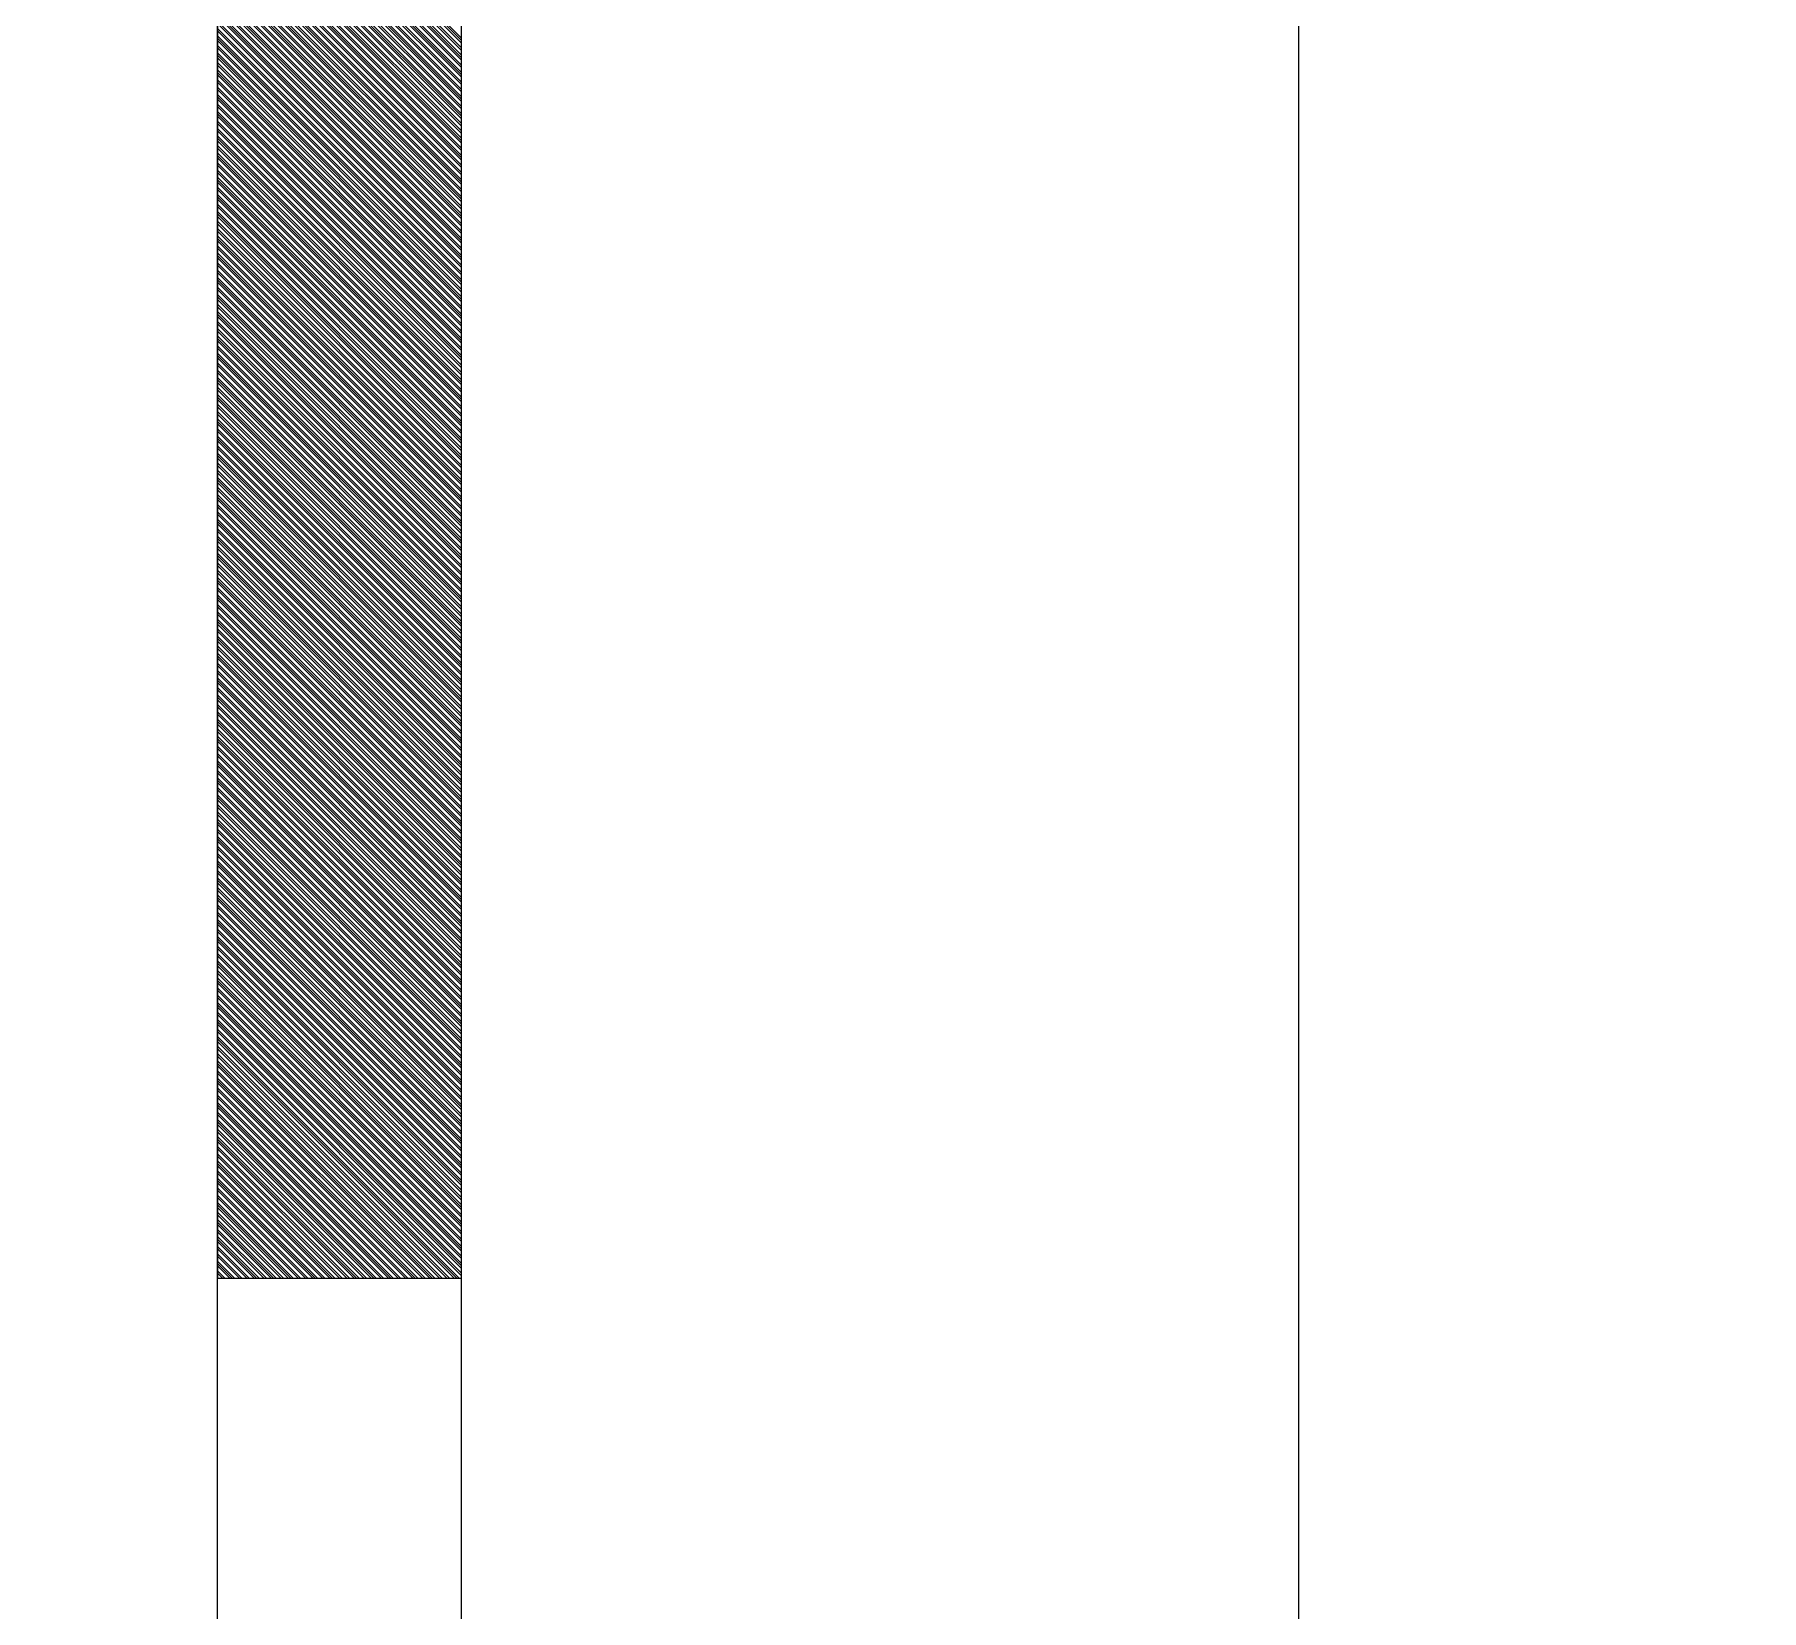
# Model space of a CAD drawing. Extents: x 730354 to 731930, y 4378581 to 4379608.
# Drawn here: x 730592.92 to 730599.99, y 4379509.65 to 4379516.11 of the extents above; entities that cross this region are included whole.
import ezdxf

# ---------------------------------------------------------------- set-up
doc = ezdxf.new("R2010")
doc.units = 0
doc.header["$MEASUREMENT"] = 0
doc.layers.get('0').update_dxf_attribs({"linetype": 'CONTINUOUS'})

msp = doc.modelspace()

# ---------------------------------------------------------------- linework, layer by layer
at = {"color": 7, "linetype": 'CONTINUOUS'}
for p, q in [((730593.67, 4379481.01), (730593.67, 4379581.01)), ((730593.67, 4379481.01), (730593.67, 4379581.01)), ((730594.67, 4379481.01), (730594.67, 4379581.01)), ((730594.67, 4379481.01), (730594.67, 4379581.01)), ((730594.67, 4379516.09), (730593.67, 4379517.09)), ((730594.67, 4379516.09), (730593.67, 4379517.09)), ((730594.67, 4379516.08), (730593.67, 4379517.08)), ((730594.67, 4379516.08), (730593.67, 4379517.08)), ((730594.67, 4379516.07), (730593.67, 4379517.07)), ((730594.67, 4379516.07), (730593.67, 4379517.07)), ((730594.67, 4379516.05), (730593.67, 4379517.05)), ((730594.67, 4379516.05), (730593.67, 4379517.05)), ((730594.67, 4379516.04), (730593.67, 4379517.04)), ((730594.67, 4379516.04), (730593.67, 4379517.04)), ((730594.67, 4379516.02), (730593.67, 4379517.02)), ((730594.67, 4379516.02), (730593.67, 4379517.02)), ((730594.67, 4379516.01), (730593.67, 4379517.01)), ((730594.67, 4379516.01), (730593.67, 4379517.01)), ((730594.67, 4379516), (730593.67, 4379517)), ((730594.67, 4379516), (730593.67, 4379517)), ((730594.67, 4379515.98), (730593.67, 4379516.98)), ((730594.67, 4379515.98), (730593.67, 4379516.98)), ((730594.67, 4379515.97), (730593.67, 4379516.97)), ((730594.67, 4379515.97), (730593.67, 4379516.97)), ((730594.67, 4379515.95), (730593.67, 4379516.95)), ((730594.67, 4379515.95), (730593.67, 4379516.95)), ((730594.67, 4379515.94), (730593.67, 4379516.94)), ((730594.67, 4379515.94), (730593.67, 4379516.94)), ((730594.67, 4379515.93), (730593.67, 4379516.93)), ((730594.67, 4379515.93), (730593.67, 4379516.93)), ((730594.67, 4379515.91), (730593.67, 4379516.91)), ((730594.67, 4379515.91), (730593.67, 4379516.91)), ((730594.67, 4379515.9), (730593.67, 4379516.9)), ((730594.67, 4379515.9), (730593.67, 4379516.9)), ((730594.67, 4379515.88), (730593.67, 4379516.88)), ((730594.67, 4379515.88), (730593.67, 4379516.88)), ((730594.67, 4379515.87), (730593.67, 4379516.87)), ((730594.67, 4379515.87), (730593.67, 4379516.87)), ((730594.67, 4379515.85), (730593.67, 4379516.85)), ((730594.67, 4379515.85), (730593.67, 4379516.85)), ((730594.67, 4379515.84), (730593.67, 4379516.84)), ((730594.67, 4379515.84), (730593.67, 4379516.84)), ((730594.67, 4379515.83), (730593.67, 4379516.83)), ((730594.67, 4379515.83), (730593.67, 4379516.83)), ((730594.67, 4379515.81), (730593.67, 4379516.81)), ((730594.67, 4379515.81), (730593.67, 4379516.81)), ((730594.67, 4379515.8), (730593.67, 4379516.8)), ((730594.67, 4379515.8), (730593.67, 4379516.8)), ((730594.67, 4379515.78), (730593.67, 4379516.78)), ((730594.67, 4379515.78), (730593.67, 4379516.78)), ((730594.67, 4379515.77), (730593.67, 4379516.77)), ((730594.67, 4379515.77), (730593.67, 4379516.77)), ((730594.67, 4379515.76), (730593.67, 4379516.76)), ((730594.67, 4379515.76), (730593.67, 4379516.76)), ((730594.67, 4379515.74), (730593.67, 4379516.74)), ((730594.67, 4379515.74), (730593.67, 4379516.74)), ((730594.67, 4379515.73), (730593.67, 4379516.73)), ((730594.67, 4379515.73), (730593.67, 4379516.73)), ((730594.67, 4379515.71), (730593.67, 4379516.71)), ((730594.67, 4379515.71), (730593.67, 4379516.71)), ((730594.67, 4379515.7), (730593.67, 4379516.7)), ((730594.67, 4379515.7), (730593.67, 4379516.7)), ((730594.67, 4379515.68), (730593.67, 4379516.68)), ((730594.67, 4379515.68), (730593.67, 4379516.68)), ((730594.67, 4379515.67), (730593.67, 4379516.67)), ((730594.67, 4379515.67), (730593.67, 4379516.67)), ((730594.67, 4379515.66), (730593.67, 4379516.66)), ((730594.67, 4379515.66), (730593.67, 4379516.66)), ((730594.67, 4379515.64), (730593.67, 4379516.64)), ((730594.67, 4379515.64), (730593.67, 4379516.64)), ((730594.67, 4379515.63), (730593.67, 4379516.63)), ((730594.67, 4379515.63), (730593.67, 4379516.63)), ((730594.67, 4379515.61), (730593.67, 4379516.61)), ((730594.67, 4379515.61), (730593.67, 4379516.61)), ((730594.67, 4379515.6), (730593.67, 4379516.6)), ((730594.67, 4379515.6), (730593.67, 4379516.6)), ((730594.67, 4379515.59), (730593.67, 4379516.59)), ((730594.67, 4379515.59), (730593.67, 4379516.59)), ((730594.67, 4379515.57), (730593.67, 4379516.57)), ((730594.67, 4379515.57), (730593.67, 4379516.57)), ((730594.67, 4379515.56), (730593.67, 4379516.56)), ((730594.67, 4379515.56), (730593.67, 4379516.56)), ((730594.67, 4379515.54), (730593.67, 4379516.54)), ((730594.67, 4379515.54), (730593.67, 4379516.54)), ((730594.67, 4379515.53), (730593.67, 4379516.53)), ((730594.67, 4379515.53), (730593.67, 4379516.53)), ((730594.67, 4379515.51), (730593.67, 4379516.51)), ((730594.67, 4379515.51), (730593.67, 4379516.51)), ((730594.67, 4379515.5), (730593.67, 4379516.5)), ((730594.67, 4379515.5), (730593.67, 4379516.5)), ((730594.67, 4379515.49), (730593.67, 4379516.49)), ((730594.67, 4379515.49), (730593.67, 4379516.49)), ((730594.67, 4379515.47), (730593.67, 4379516.47)), ((730594.67, 4379515.47), (730593.67, 4379516.47)), ((730594.67, 4379515.46), (730593.67, 4379516.46)), ((730594.67, 4379515.46), (730593.67, 4379516.46)), ((730594.67, 4379515.44), (730593.67, 4379516.44)), ((730594.67, 4379515.44), (730593.67, 4379516.44)), ((730594.67, 4379515.43), (730593.67, 4379516.43)), ((730594.67, 4379515.43), (730593.67, 4379516.43)), ((730594.67, 4379515.42), (730593.67, 4379516.42)), ((730594.67, 4379515.42), (730593.67, 4379516.42)), ((730594.67, 4379515.4), (730593.67, 4379516.4)), ((730594.67, 4379515.4), (730593.67, 4379516.4)), ((730594.67, 4379515.39), (730593.67, 4379516.39)), ((730594.67, 4379515.39), (730593.67, 4379516.39)), ((730594.67, 4379515.37), (730593.67, 4379516.37)), ((730594.67, 4379515.37), (730593.67, 4379516.37)), ((730594.67, 4379515.36), (730593.67, 4379516.36)), ((730594.67, 4379515.36), (730593.67, 4379516.36)), ((730594.67, 4379515.35), (730593.67, 4379516.35)), ((730594.67, 4379515.35), (730593.67, 4379516.35)), ((730594.67, 4379515.33), (730593.67, 4379516.33)), ((730594.67, 4379515.33), (730593.67, 4379516.33)), ((730594.67, 4379515.32), (730593.67, 4379516.32)), ((730594.67, 4379515.32), (730593.67, 4379516.32)), ((730594.67, 4379515.3), (730593.67, 4379516.3)), ((730594.67, 4379515.3), (730593.67, 4379516.3)), ((730594.67, 4379515.29), (730593.67, 4379516.29)), ((730594.67, 4379515.29), (730593.67, 4379516.29)), ((730594.67, 4379515.27), (730593.67, 4379516.27)), ((730594.67, 4379515.27), (730593.67, 4379516.27)), ((730594.67, 4379515.26), (730593.67, 4379516.26)), ((730594.67, 4379515.26), (730593.67, 4379516.26)), ((730594.67, 4379515.25), (730593.67, 4379516.25)), ((730594.67, 4379515.25), (730593.67, 4379516.25)), ((730594.67, 4379515.23), (730593.67, 4379516.23)), ((730594.67, 4379515.23), (730593.67, 4379516.23)), ((730594.67, 4379515.22), (730593.67, 4379516.22)), ((730594.67, 4379515.22), (730593.67, 4379516.22)), ((730594.67, 4379515.2), (730593.67, 4379516.2)), ((730594.67, 4379515.2), (730593.67, 4379516.2)), ((730594.67, 4379515.19), (730593.67, 4379516.19)), ((730594.67, 4379515.19), (730593.67, 4379516.19)), ((730594.67, 4379515.18), (730593.67, 4379516.18)), ((730594.67, 4379515.18), (730593.67, 4379516.18)), ((730594.67, 4379515.16), (730593.67, 4379516.16)), ((730594.67, 4379515.16), (730593.67, 4379516.16)), ((730594.67, 4379515.15), (730593.67, 4379516.15)), ((730594.67, 4379515.15), (730593.67, 4379516.15)), ((730594.67, 4379515.13), (730593.67, 4379516.13)), ((730594.67, 4379515.13), (730593.67, 4379516.13)), ((730594.67, 4379515.12), (730593.67, 4379516.12)), ((730594.67, 4379515.12), (730593.67, 4379516.12)), ((730594.67, 4379515.1), (730593.67, 4379516.1)), ((730594.67, 4379515.1), (730593.67, 4379516.1)), ((730594.67, 4379515.09), (730593.67, 4379516.09)), ((730594.67, 4379515.09), (730593.67, 4379516.09)), ((730594.67, 4379515.08), (730593.67, 4379516.08)), ((730594.67, 4379515.08), (730593.67, 4379516.08)), ((730594.67, 4379515.06), (730593.67, 4379516.06)), ((730594.67, 4379515.06), (730593.67, 4379516.06)), ((730594.67, 4379515.05), (730593.67, 4379516.05)), ((730594.67, 4379515.05), (730593.67, 4379516.05)), ((730594.67, 4379515.03), (730593.67, 4379516.03)), ((730594.67, 4379515.03), (730593.67, 4379516.03)), ((730594.67, 4379515.02), (730593.67, 4379516.02)), ((730594.67, 4379515.02), (730593.67, 4379516.02)), ((730594.67, 4379515.01), (730593.67, 4379516.01)), ((730594.67, 4379515.01), (730593.67, 4379516.01)), ((730594.67, 4379514.99), (730593.67, 4379515.99)), ((730594.67, 4379514.99), (730593.67, 4379515.99)), ((730594.67, 4379514.98), (730593.67, 4379515.98)), ((730594.67, 4379514.98), (730593.67, 4379515.98)), ((730594.67, 4379514.96), (730593.67, 4379515.96)), ((730594.67, 4379514.96), (730593.67, 4379515.96)), ((730594.67, 4379514.95), (730593.67, 4379515.95)), ((730594.67, 4379514.95), (730593.67, 4379515.95)), ((730594.67, 4379514.94), (730593.67, 4379515.94)), ((730594.67, 4379514.94), (730593.67, 4379515.94)), ((730594.67, 4379514.92), (730593.67, 4379515.92)), ((730594.67, 4379514.92), (730593.67, 4379515.92)), ((730594.67, 4379514.91), (730593.67, 4379515.91)), ((730594.67, 4379514.91), (730593.67, 4379515.91)), ((730594.67, 4379514.89), (730593.67, 4379515.89)), ((730594.67, 4379514.89), (730593.67, 4379515.89)), ((730594.67, 4379514.88), (730593.67, 4379515.88)), ((730594.67, 4379514.88), (730593.67, 4379515.88)), ((730594.67, 4379514.86), (730593.67, 4379515.86)), ((730594.67, 4379514.86), (730593.67, 4379515.86)), ((730594.67, 4379514.85), (730593.67, 4379515.85)), ((730594.67, 4379514.85), (730593.67, 4379515.85)), ((730594.67, 4379514.84), (730593.67, 4379515.84)), ((730594.67, 4379514.84), (730593.67, 4379515.84)), ((730594.67, 4379514.82), (730593.67, 4379515.82)), ((730594.67, 4379514.82), (730593.67, 4379515.82)), ((730594.67, 4379514.81), (730593.67, 4379515.81)), ((730594.67, 4379514.81), (730593.67, 4379515.81)), ((730594.67, 4379514.79), (730593.67, 4379515.79)), ((730594.67, 4379514.79), (730593.67, 4379515.79)), ((730594.67, 4379514.78), (730593.67, 4379515.78)), ((730594.67, 4379514.78), (730593.67, 4379515.78)), ((730594.67, 4379514.77), (730593.67, 4379515.77)), ((730594.67, 4379514.77), (730593.67, 4379515.77)), ((730594.67, 4379514.75), (730593.67, 4379515.75)), ((730594.67, 4379514.75), (730593.67, 4379515.75)), ((730594.67, 4379514.74), (730593.67, 4379515.74)), ((730594.67, 4379514.74), (730593.67, 4379515.74)), ((730594.67, 4379514.72), (730593.67, 4379515.72)), ((730594.67, 4379514.72), (730593.67, 4379515.72)), ((730594.67, 4379514.71), (730593.67, 4379515.71)), ((730594.67, 4379514.71), (730593.67, 4379515.71)), ((730594.67, 4379514.69), (730593.67, 4379515.69)), ((730594.67, 4379514.69), (730593.67, 4379515.69)), ((730594.67, 4379514.68), (730593.67, 4379515.68)), ((730594.67, 4379514.68), (730593.67, 4379515.68)), ((730594.67, 4379514.67), (730593.67, 4379515.67)), ((730594.67, 4379514.67), (730593.67, 4379515.67)), ((730594.67, 4379514.65), (730593.67, 4379515.65)), ((730594.67, 4379514.65), (730593.67, 4379515.65)), ((730594.67, 4379514.64), (730593.67, 4379515.64)), ((730594.67, 4379514.64), (730593.67, 4379515.64)), ((730594.67, 4379514.62), (730593.67, 4379515.62)), ((730594.67, 4379514.62), (730593.67, 4379515.62)), ((730594.67, 4379514.61), (730593.67, 4379515.61)), ((730594.67, 4379514.61), (730593.67, 4379515.61)), ((730594.67, 4379514.6), (730593.67, 4379515.6)), ((730594.67, 4379514.6), (730593.67, 4379515.6)), ((730594.67, 4379514.58), (730593.67, 4379515.58)), ((730594.67, 4379514.58), (730593.67, 4379515.58)), ((730594.67, 4379514.57), (730593.67, 4379515.57)), ((730594.67, 4379514.57), (730593.67, 4379515.57)), ((730594.67, 4379514.55), (730593.67, 4379515.55)), ((730594.67, 4379514.55), (730593.67, 4379515.55)), ((730594.67, 4379514.54), (730593.67, 4379515.54)), ((730594.67, 4379514.54), (730593.67, 4379515.54)), ((730594.67, 4379514.52), (730593.67, 4379515.52)), ((730594.67, 4379514.52), (730593.67, 4379515.52)), ((730594.67, 4379514.51), (730593.67, 4379515.51)), ((730594.67, 4379514.51), (730593.67, 4379515.51)), ((730594.67, 4379514.5), (730593.67, 4379515.5)), ((730594.67, 4379514.5), (730593.67, 4379515.5)), ((730594.67, 4379514.48), (730593.67, 4379515.48)), ((730594.67, 4379514.48), (730593.67, 4379515.48)), ((730594.67, 4379514.47), (730593.67, 4379515.47)), ((730594.67, 4379514.47), (730593.67, 4379515.47)), ((730594.67, 4379514.45), (730593.67, 4379515.45)), ((730594.67, 4379514.45), (730593.67, 4379515.45)), ((730594.67, 4379514.44), (730593.67, 4379515.44)), ((730594.67, 4379514.44), (730593.67, 4379515.44)), ((730594.67, 4379514.43), (730593.67, 4379515.43)), ((730594.67, 4379514.43), (730593.67, 4379515.43)), ((730594.67, 4379514.41), (730593.67, 4379515.41)), ((730594.67, 4379514.41), (730593.67, 4379515.41)), ((730594.67, 4379514.4), (730593.67, 4379515.4)), ((730594.67, 4379514.4), (730593.67, 4379515.4)), ((730594.67, 4379514.38), (730593.67, 4379515.38)), ((730594.67, 4379514.38), (730593.67, 4379515.38)), ((730594.67, 4379514.37), (730593.67, 4379515.37)), ((730594.67, 4379514.37), (730593.67, 4379515.37)), ((730594.67, 4379514.36), (730593.67, 4379515.36)), ((730594.67, 4379514.36), (730593.67, 4379515.36)), ((730594.67, 4379514.34), (730593.67, 4379515.34)), ((730594.67, 4379514.34), (730593.67, 4379515.34)), ((730594.67, 4379514.33), (730593.67, 4379515.33)), ((730594.67, 4379514.33), (730593.67, 4379515.33)), ((730594.67, 4379514.31), (730593.67, 4379515.31)), ((730594.67, 4379514.31), (730593.67, 4379515.31)), ((730594.67, 4379514.3), (730593.67, 4379515.3)), ((730594.67, 4379514.3), (730593.67, 4379515.3)), ((730594.67, 4379514.28), (730593.67, 4379515.28)), ((730594.67, 4379514.28), (730593.67, 4379515.28)), ((730594.67, 4379514.27), (730593.67, 4379515.27)), ((730594.67, 4379514.27), (730593.67, 4379515.27)), ((730594.67, 4379514.26), (730593.67, 4379515.26)), ((730594.67, 4379514.26), (730593.67, 4379515.26)), ((730594.67, 4379514.24), (730593.67, 4379515.24)), ((730594.67, 4379514.24), (730593.67, 4379515.24)), ((730594.67, 4379514.23), (730593.67, 4379515.23)), ((730594.67, 4379514.23), (730593.67, 4379515.23)), ((730594.67, 4379514.21), (730593.67, 4379515.21)), ((730594.67, 4379514.21), (730593.67, 4379515.21)), ((730594.67, 4379514.2), (730593.67, 4379515.2)), ((730594.67, 4379514.2), (730593.67, 4379515.2)), ((730594.67, 4379514.19), (730593.67, 4379515.19)), ((730594.67, 4379514.19), (730593.67, 4379515.19)), ((730594.67, 4379514.17), (730593.67, 4379515.17)), ((730594.67, 4379514.17), (730593.67, 4379515.17)), ((730594.67, 4379514.16), (730593.67, 4379515.16)), ((730594.67, 4379514.16), (730593.67, 4379515.16)), ((730594.67, 4379514.14), (730593.67, 4379515.14)), ((730594.67, 4379514.14), (730593.67, 4379515.14)), ((730594.67, 4379514.13), (730593.67, 4379515.13)), ((730594.67, 4379514.13), (730593.67, 4379515.13)), ((730594.67, 4379514.11), (730593.67, 4379515.11)), ((730594.67, 4379514.11), (730593.67, 4379515.11)), ((730594.67, 4379514.1), (730593.67, 4379515.1)), ((730594.67, 4379514.1), (730593.67, 4379515.1)), ((730594.67, 4379514.09), (730593.67, 4379515.09)), ((730594.67, 4379514.09), (730593.67, 4379515.09)), ((730594.67, 4379514.07), (730593.67, 4379515.07)), ((730594.67, 4379514.07), (730593.67, 4379515.07)), ((730594.67, 4379514.06), (730593.67, 4379515.06)), ((730594.67, 4379514.06), (730593.67, 4379515.06)), ((730594.67, 4379514.04), (730593.67, 4379515.04)), ((730594.67, 4379514.04), (730593.67, 4379515.04)), ((730594.67, 4379514.03), (730593.67, 4379515.03)), ((730594.67, 4379514.03), (730593.67, 4379515.03)), ((730594.67, 4379514.02), (730593.67, 4379515.02)), ((730594.67, 4379514.02), (730593.67, 4379515.02)), ((730594.67, 4379514), (730593.67, 4379515)), ((730594.67, 4379514), (730593.67, 4379515)), ((730594.67, 4379513.99), (730593.67, 4379514.99)), ((730594.67, 4379513.99), (730593.67, 4379514.99)), ((730594.67, 4379513.97), (730593.67, 4379514.97)), ((730594.67, 4379513.97), (730593.67, 4379514.97)), ((730594.67, 4379513.96), (730593.67, 4379514.96)), ((730594.67, 4379513.96), (730593.67, 4379514.96)), ((730594.67, 4379513.95), (730593.67, 4379514.95)), ((730594.67, 4379513.95), (730593.67, 4379514.95)), ((730594.67, 4379513.93), (730593.67, 4379514.93)), ((730594.67, 4379513.93), (730593.67, 4379514.93)), ((730594.67, 4379513.92), (730593.67, 4379514.92)), ((730594.67, 4379513.92), (730593.67, 4379514.92)), ((730594.67, 4379513.9), (730593.67, 4379514.9)), ((730594.67, 4379513.9), (730593.67, 4379514.9)), ((730594.67, 4379513.89), (730593.67, 4379514.89)), ((730594.67, 4379513.89), (730593.67, 4379514.89)), ((730594.67, 4379513.87), (730593.67, 4379514.87)), ((730594.67, 4379513.87), (730593.67, 4379514.87)), ((730594.67, 4379513.86), (730593.67, 4379514.86)), ((730594.67, 4379513.86), (730593.67, 4379514.86)), ((730594.67, 4379513.85), (730593.67, 4379514.85)), ((730594.67, 4379513.85), (730593.67, 4379514.85)), ((730594.67, 4379513.83), (730593.67, 4379514.83)), ((730594.67, 4379513.83), (730593.67, 4379514.83)), ((730594.67, 4379513.82), (730593.67, 4379514.82)), ((730594.67, 4379513.82), (730593.67, 4379514.82)), ((730594.67, 4379513.8), (730593.67, 4379514.8)), ((730594.67, 4379513.8), (730593.67, 4379514.8)), ((730594.67, 4379513.79), (730593.67, 4379514.79)), ((730594.67, 4379513.79), (730593.67, 4379514.79)), ((730594.67, 4379513.78), (730593.67, 4379514.78)), ((730594.67, 4379513.78), (730593.67, 4379514.78)), ((730594.67, 4379513.76), (730593.67, 4379514.76)), ((730594.67, 4379513.76), (730593.67, 4379514.76)), ((730594.67, 4379513.75), (730593.67, 4379514.75)), ((730594.67, 4379513.75), (730593.67, 4379514.75)), ((730594.67, 4379513.73), (730593.67, 4379514.73)), ((730594.67, 4379513.73), (730593.67, 4379514.73)), ((730594.67, 4379513.72), (730593.67, 4379514.72)), ((730594.67, 4379513.72), (730593.67, 4379514.72)), ((730594.67, 4379513.7), (730593.67, 4379514.7)), ((730594.67, 4379513.7), (730593.67, 4379514.7)), ((730594.67, 4379513.69), (730593.67, 4379514.69)), ((730594.67, 4379513.69), (730593.67, 4379514.69)), ((730594.67, 4379513.68), (730593.67, 4379514.68)), ((730594.67, 4379513.68), (730593.67, 4379514.68)), ((730594.67, 4379513.66), (730593.67, 4379514.66)), ((730594.67, 4379513.66), (730593.67, 4379514.66)), ((730594.67, 4379513.65), (730593.67, 4379514.65)), ((730594.67, 4379513.65), (730593.67, 4379514.65)), ((730594.67, 4379513.63), (730593.67, 4379514.63)), ((730594.67, 4379513.63), (730593.67, 4379514.63)), ((730594.67, 4379513.62), (730593.67, 4379514.62)), ((730594.67, 4379513.62), (730593.67, 4379514.62)), ((730594.67, 4379513.61), (730593.67, 4379514.61)), ((730594.67, 4379513.61), (730593.67, 4379514.61)), ((730594.67, 4379513.59), (730593.67, 4379514.59)), ((730594.67, 4379513.59), (730593.67, 4379514.59)), ((730594.67, 4379513.58), (730593.67, 4379514.58)), ((730594.67, 4379513.58), (730593.67, 4379514.58)), ((730594.67, 4379513.56), (730593.67, 4379514.56)), ((730594.67, 4379513.56), (730593.67, 4379514.56)), ((730594.67, 4379513.55), (730593.67, 4379514.55)), ((730594.67, 4379513.55), (730593.67, 4379514.55)), ((730594.67, 4379513.53), (730593.67, 4379514.53)), ((730594.67, 4379513.53), (730593.67, 4379514.53)), ((730594.67, 4379513.52), (730593.67, 4379514.52)), ((730594.67, 4379513.52), (730593.67, 4379514.52)), ((730594.67, 4379513.51), (730593.67, 4379514.51)), ((730594.67, 4379513.51), (730593.67, 4379514.51)), ((730594.67, 4379513.49), (730593.67, 4379514.49)), ((730594.67, 4379513.49), (730593.67, 4379514.49)), ((730594.67, 4379513.48), (730593.67, 4379514.48)), ((730594.67, 4379513.48), (730593.67, 4379514.48)), ((730594.67, 4379513.46), (730593.67, 4379514.46)), ((730594.67, 4379513.46), (730593.67, 4379514.46)), ((730594.67, 4379513.45), (730593.67, 4379514.45)), ((730594.67, 4379513.45), (730593.67, 4379514.45)), ((730594.67, 4379513.44), (730593.67, 4379514.44)), ((730594.67, 4379513.44), (730593.67, 4379514.44)), ((730594.67, 4379513.42), (730593.67, 4379514.42)), ((730594.67, 4379513.42), (730593.67, 4379514.42)), ((730594.67, 4379513.41), (730593.67, 4379514.41)), ((730594.67, 4379513.41), (730593.67, 4379514.41)), ((730594.67, 4379513.39), (730593.67, 4379514.39)), ((730594.67, 4379513.39), (730593.67, 4379514.39)), ((730594.67, 4379513.38), (730593.67, 4379514.38)), ((730594.67, 4379513.38), (730593.67, 4379514.38)), ((730594.67, 4379513.37), (730593.67, 4379514.37)), ((730594.67, 4379513.37), (730593.67, 4379514.37)), ((730594.67, 4379513.35), (730593.67, 4379514.35)), ((730594.67, 4379513.35), (730593.67, 4379514.35)), ((730594.67, 4379513.34), (730593.67, 4379514.34)), ((730594.67, 4379513.34), (730593.67, 4379514.34)), ((730594.67, 4379513.32), (730593.67, 4379514.32)), ((730594.67, 4379513.32), (730593.67, 4379514.32)), ((730594.67, 4379513.31), (730593.67, 4379514.31)), ((730594.67, 4379513.31), (730593.67, 4379514.31)), ((730594.67, 4379513.29), (730593.67, 4379514.29)), ((730594.67, 4379513.29), (730593.67, 4379514.29)), ((730594.67, 4379513.28), (730593.67, 4379514.28)), ((730594.67, 4379513.28), (730593.67, 4379514.28)), ((730594.67, 4379513.27), (730593.67, 4379514.27)), ((730594.67, 4379513.27), (730593.67, 4379514.27)), ((730594.67, 4379513.25), (730593.67, 4379514.25)), ((730594.67, 4379513.25), (730593.67, 4379514.25)), ((730594.67, 4379513.24), (730593.67, 4379514.24)), ((730594.67, 4379513.24), (730593.67, 4379514.24)), ((730594.67, 4379513.22), (730593.67, 4379514.22)), ((730594.67, 4379513.22), (730593.67, 4379514.22)), ((730594.67, 4379513.21), (730593.67, 4379514.21)), ((730594.67, 4379513.21), (730593.67, 4379514.21)), ((730594.67, 4379513.2), (730593.67, 4379514.2)), ((730594.67, 4379513.2), (730593.67, 4379514.2)), ((730594.67, 4379513.18), (730593.67, 4379514.18)), ((730594.67, 4379513.18), (730593.67, 4379514.18)), ((730594.67, 4379513.17), (730593.67, 4379514.17)), ((730594.67, 4379513.17), (730593.67, 4379514.17)), ((730594.67, 4379513.15), (730593.67, 4379514.15)), ((730594.67, 4379513.15), (730593.67, 4379514.15)), ((730594.67, 4379513.14), (730593.67, 4379514.14)), ((730594.67, 4379513.14), (730593.67, 4379514.14)), ((730594.67, 4379513.12), (730593.67, 4379514.12)), ((730594.67, 4379513.12), (730593.67, 4379514.12)), ((730594.67, 4379513.11), (730593.67, 4379514.11)), ((730594.67, 4379513.11), (730593.67, 4379514.11)), ((730594.67, 4379513.1), (730593.67, 4379514.1)), ((730594.67, 4379513.1), (730593.67, 4379514.1)), ((730594.67, 4379513.08), (730593.67, 4379514.08)), ((730594.67, 4379513.08), (730593.67, 4379514.08)), ((730594.67, 4379513.07), (730593.67, 4379514.07)), ((730594.67, 4379513.07), (730593.67, 4379514.07)), ((730594.67, 4379513.05), (730593.67, 4379514.05)), ((730594.67, 4379513.05), (730593.67, 4379514.05)), ((730594.67, 4379513.04), (730593.67, 4379514.04)), ((730594.67, 4379513.04), (730593.67, 4379514.04)), ((730594.67, 4379513.03), (730593.67, 4379514.03)), ((730594.67, 4379513.03), (730593.67, 4379514.03)), ((730594.67, 4379513.01), (730593.67, 4379514.01)), ((730594.67, 4379513.01), (730593.67, 4379514.01)), ((730594.67, 4379513), (730593.67, 4379514)), ((730594.67, 4379513), (730593.67, 4379514)), ((730594.67, 4379512.98), (730593.67, 4379513.98)), ((730594.67, 4379512.98), (730593.67, 4379513.98)), ((730594.67, 4379512.97), (730593.67, 4379513.97)), ((730594.67, 4379512.97), (730593.67, 4379513.97)), ((730594.67, 4379512.96), (730593.67, 4379513.96)), ((730594.67, 4379512.96), (730593.67, 4379513.96)), ((730594.67, 4379512.94), (730593.67, 4379513.94)), ((730594.67, 4379512.94), (730593.67, 4379513.94)), ((730594.67, 4379512.93), (730593.67, 4379513.93)), ((730594.67, 4379512.93), (730593.67, 4379513.93)), ((730594.67, 4379512.91), (730593.67, 4379513.91)), ((730594.67, 4379512.91), (730593.67, 4379513.91)), ((730594.67, 4379512.9), (730593.67, 4379513.9)), ((730594.67, 4379512.9), (730593.67, 4379513.9)), ((730594.67, 4379512.88), (730593.67, 4379513.88)), ((730594.67, 4379512.88), (730593.67, 4379513.88)), ((730594.67, 4379512.87), (730593.67, 4379513.87)), ((730594.67, 4379512.87), (730593.67, 4379513.87)), ((730594.67, 4379512.86), (730593.67, 4379513.86)), ((730594.67, 4379512.86), (730593.67, 4379513.86)), ((730594.67, 4379512.84), (730593.67, 4379513.84)), ((730594.67, 4379512.84), (730593.67, 4379513.84)), ((730594.67, 4379512.83), (730593.67, 4379513.83)), ((730594.67, 4379512.83), (730593.67, 4379513.83)), ((730594.67, 4379512.81), (730593.67, 4379513.81)), ((730594.67, 4379512.81), (730593.67, 4379513.81)), ((730594.67, 4379512.8), (730593.67, 4379513.8)), ((730594.67, 4379512.8), (730593.67, 4379513.8)), ((730594.67, 4379512.79), (730593.67, 4379513.79)), ((730594.67, 4379512.79), (730593.67, 4379513.79)), ((730594.67, 4379512.77), (730593.67, 4379513.77)), ((730594.67, 4379512.77), (730593.67, 4379513.77)), ((730594.67, 4379512.76), (730593.67, 4379513.76)), ((730594.67, 4379512.76), (730593.67, 4379513.76)), ((730594.67, 4379512.74), (730593.67, 4379513.74)), ((730594.67, 4379512.74), (730593.67, 4379513.74)), ((730594.67, 4379512.73), (730593.67, 4379513.73)), ((730594.67, 4379512.73), (730593.67, 4379513.73)), ((730594.67, 4379512.71), (730593.67, 4379513.71)), ((730594.67, 4379512.71), (730593.67, 4379513.71)), ((730594.67, 4379512.7), (730593.67, 4379513.7)), ((730594.67, 4379512.7), (730593.67, 4379513.7)), ((730594.67, 4379512.69), (730593.67, 4379513.69)), ((730594.67, 4379512.69), (730593.67, 4379513.69)), ((730594.67, 4379512.67), (730593.67, 4379513.67)), ((730594.67, 4379512.67), (730593.67, 4379513.67)), ((730594.67, 4379512.66), (730593.67, 4379513.66)), ((730594.67, 4379512.66), (730593.67, 4379513.66)), ((730594.67, 4379512.64), (730593.67, 4379513.64)), ((730594.67, 4379512.64), (730593.67, 4379513.64)), ((730594.67, 4379512.63), (730593.67, 4379513.63)), ((730594.67, 4379512.63), (730593.67, 4379513.63)), ((730594.67, 4379512.62), (730593.67, 4379513.62)), ((730594.67, 4379512.62), (730593.67, 4379513.62)), ((730594.67, 4379512.6), (730593.67, 4379513.6)), ((730594.67, 4379512.6), (730593.67, 4379513.6)), ((730594.67, 4379512.59), (730593.67, 4379513.59)), ((730594.67, 4379512.59), (730593.67, 4379513.59)), ((730594.67, 4379512.57), (730593.67, 4379513.57)), ((730594.67, 4379512.57), (730593.67, 4379513.57)), ((730594.67, 4379512.56), (730593.67, 4379513.56)), ((730594.67, 4379512.56), (730593.67, 4379513.56)), ((730594.67, 4379512.55), (730593.67, 4379513.55)), ((730594.67, 4379512.55), (730593.67, 4379513.55)), ((730594.67, 4379512.53), (730593.67, 4379513.53)), ((730594.67, 4379512.53), (730593.67, 4379513.53)), ((730594.67, 4379512.52), (730593.67, 4379513.52)), ((730594.67, 4379512.52), (730593.67, 4379513.52)), ((730594.67, 4379512.5), (730593.67, 4379513.5)), ((730594.67, 4379512.5), (730593.67, 4379513.5)), ((730594.67, 4379512.49), (730593.67, 4379513.49)), ((730594.67, 4379512.49), (730593.67, 4379513.49)), ((730594.67, 4379512.47), (730593.67, 4379513.47)), ((730594.67, 4379512.47), (730593.67, 4379513.47)), ((730594.67, 4379512.46), (730593.67, 4379513.46)), ((730594.67, 4379512.46), (730593.67, 4379513.46)), ((730594.67, 4379512.45), (730593.67, 4379513.45)), ((730594.67, 4379512.45), (730593.67, 4379513.45)), ((730594.67, 4379512.43), (730593.67, 4379513.43)), ((730594.67, 4379512.43), (730593.67, 4379513.43)), ((730594.67, 4379512.42), (730593.67, 4379513.42)), ((730594.67, 4379512.42), (730593.67, 4379513.42)), ((730594.67, 4379512.4), (730593.67, 4379513.4)), ((730594.67, 4379512.4), (730593.67, 4379513.4)), ((730594.67, 4379512.39), (730593.67, 4379513.39)), ((730594.67, 4379512.39), (730593.67, 4379513.39)), ((730594.67, 4379512.38), (730593.67, 4379513.38)), ((730594.67, 4379512.38), (730593.67, 4379513.38)), ((730594.67, 4379512.36), (730593.67, 4379513.36)), ((730594.67, 4379512.36), (730593.67, 4379513.36)), ((730594.67, 4379512.35), (730593.67, 4379513.35)), ((730594.67, 4379512.35), (730593.67, 4379513.35)), ((730594.67, 4379512.33), (730593.67, 4379513.33)), ((730594.67, 4379512.33), (730593.67, 4379513.33)), ((730594.67, 4379512.32), (730593.67, 4379513.32)), ((730594.67, 4379512.32), (730593.67, 4379513.32)), ((730594.67, 4379512.3), (730593.67, 4379513.3)), ((730594.67, 4379512.3), (730593.67, 4379513.3)), ((730594.67, 4379512.29), (730593.67, 4379513.29)), ((730594.67, 4379512.29), (730593.67, 4379513.29)), ((730594.67, 4379512.28), (730593.67, 4379513.28)), ((730594.67, 4379512.28), (730593.67, 4379513.28)), ((730594.67, 4379512.26), (730593.67, 4379513.26)), ((730594.67, 4379512.26), (730593.67, 4379513.26)), ((730594.67, 4379512.25), (730593.67, 4379513.25)), ((730594.67, 4379512.25), (730593.67, 4379513.25)), ((730594.67, 4379512.23), (730593.67, 4379513.23)), ((730594.67, 4379512.23), (730593.67, 4379513.23)), ((730594.67, 4379512.22), (730593.67, 4379513.22)), ((730594.67, 4379512.22), (730593.67, 4379513.22)), ((730594.67, 4379512.21), (730593.67, 4379513.21)), ((730594.67, 4379512.21), (730593.67, 4379513.21)), ((730594.67, 4379512.19), (730593.67, 4379513.19)), ((730594.67, 4379512.19), (730593.67, 4379513.19)), ((730594.67, 4379512.18), (730593.67, 4379513.18)), ((730594.67, 4379512.18), (730593.67, 4379513.18)), ((730594.67, 4379512.16), (730593.67, 4379513.16)), ((730594.67, 4379512.16), (730593.67, 4379513.16)), ((730594.67, 4379512.15), (730593.67, 4379513.15)), ((730594.67, 4379512.15), (730593.67, 4379513.15)), ((730594.67, 4379512.13), (730593.67, 4379513.13)), ((730594.67, 4379512.13), (730593.67, 4379513.13)), ((730594.67, 4379512.12), (730593.67, 4379513.12)), ((730594.67, 4379512.12), (730593.67, 4379513.12)), ((730594.67, 4379512.11), (730593.67, 4379513.11)), ((730594.67, 4379512.11), (730593.67, 4379513.11)), ((730594.67, 4379512.09), (730593.67, 4379513.09)), ((730594.67, 4379512.09), (730593.67, 4379513.09)), ((730594.67, 4379512.08), (730593.67, 4379513.08)), ((730594.67, 4379512.08), (730593.67, 4379513.08)), ((730594.67, 4379512.06), (730593.67, 4379513.06)), ((730594.67, 4379512.06), (730593.67, 4379513.06)), ((730594.67, 4379512.05), (730593.67, 4379513.05)), ((730594.67, 4379512.05), (730593.67, 4379513.05)), ((730594.67, 4379512.04), (730593.67, 4379513.04)), ((730594.67, 4379512.04), (730593.67, 4379513.04)), ((730594.67, 4379512.02), (730593.67, 4379513.02)), ((730594.67, 4379512.02), (730593.67, 4379513.02)), ((730594.67, 4379512.01), (730593.67, 4379513.01)), ((730594.67, 4379512.01), (730593.67, 4379513.01)), ((730594.67, 4379511.99), (730593.67, 4379512.99)), ((730594.67, 4379511.99), (730593.67, 4379512.99)), ((730594.67, 4379511.98), (730593.67, 4379512.98)), ((730594.67, 4379511.98), (730593.67, 4379512.98)), ((730594.67, 4379511.97), (730593.67, 4379512.97)), ((730594.67, 4379511.97), (730593.67, 4379512.97)), ((730594.67, 4379511.95), (730593.67, 4379512.95)), ((730594.67, 4379511.95), (730593.67, 4379512.95)), ((730594.67, 4379511.94), (730593.67, 4379512.94)), ((730594.67, 4379511.94), (730593.67, 4379512.94)), ((730594.67, 4379511.92), (730593.67, 4379512.92)), ((730594.67, 4379511.92), (730593.67, 4379512.92)), ((730594.67, 4379511.91), (730593.67, 4379512.91)), ((730594.67, 4379511.91), (730593.67, 4379512.91)), ((730594.67, 4379511.89), (730593.67, 4379512.89)), ((730594.67, 4379511.89), (730593.67, 4379512.89)), ((730594.67, 4379511.88), (730593.67, 4379512.88)), ((730594.67, 4379511.88), (730593.67, 4379512.88)), ((730594.67, 4379511.87), (730593.67, 4379512.87)), ((730594.67, 4379511.87), (730593.67, 4379512.87)), ((730594.67, 4379511.85), (730593.67, 4379512.85)), ((730594.67, 4379511.85), (730593.67, 4379512.85)), ((730594.67, 4379511.84), (730593.67, 4379512.84)), ((730594.67, 4379511.84), (730593.67, 4379512.84)), ((730594.67, 4379511.82), (730593.67, 4379512.82)), ((730594.67, 4379511.82), (730593.67, 4379512.82)), ((730594.67, 4379511.81), (730593.67, 4379512.81)), ((730594.67, 4379511.81), (730593.67, 4379512.81)), ((730594.67, 4379511.8), (730593.67, 4379512.8)), ((730594.67, 4379511.8), (730593.67, 4379512.8)), ((730594.67, 4379511.78), (730593.67, 4379512.78)), ((730594.67, 4379511.78), (730593.67, 4379512.78)), ((730594.67, 4379511.77), (730593.67, 4379512.77)), ((730594.67, 4379511.77), (730593.67, 4379512.77)), ((730594.67, 4379511.75), (730593.67, 4379512.75)), ((730594.67, 4379511.75), (730593.67, 4379512.75)), ((730594.67, 4379511.74), (730593.67, 4379512.74)), ((730594.67, 4379511.74), (730593.67, 4379512.74)), ((730594.67, 4379511.72), (730593.67, 4379512.72)), ((730594.67, 4379511.72), (730593.67, 4379512.72)), ((730594.67, 4379511.71), (730593.67, 4379512.71)), ((730594.67, 4379511.71), (730593.67, 4379512.71)), ((730594.67, 4379511.7), (730593.67, 4379512.7)), ((730594.67, 4379511.7), (730593.67, 4379512.7)), ((730594.67, 4379511.68), (730593.67, 4379512.68)), ((730594.67, 4379511.68), (730593.67, 4379512.68)), ((730594.67, 4379511.67), (730593.67, 4379512.67)), ((730594.67, 4379511.67), (730593.67, 4379512.67)), ((730594.67, 4379511.65), (730593.67, 4379512.65)), ((730594.67, 4379511.65), (730593.67, 4379512.65)), ((730594.67, 4379511.64), (730593.67, 4379512.64)), ((730594.67, 4379511.64), (730593.67, 4379512.64)), ((730594.67, 4379511.63), (730593.67, 4379512.63)), ((730594.67, 4379511.63), (730593.67, 4379512.63)), ((730594.67, 4379511.61), (730593.67, 4379512.61)), ((730594.67, 4379511.61), (730593.67, 4379512.61)), ((730594.67, 4379511.6), (730593.67, 4379512.6)), ((730594.67, 4379511.6), (730593.67, 4379512.6)), ((730594.67, 4379511.58), (730593.67, 4379512.58)), ((730594.67, 4379511.58), (730593.67, 4379512.58)), ((730594.67, 4379511.57), (730593.67, 4379512.57)), ((730594.67, 4379511.57), (730593.67, 4379512.57)), ((730594.67, 4379511.56), (730593.67, 4379512.56)), ((730594.67, 4379511.56), (730593.67, 4379512.56)), ((730594.67, 4379511.54), (730593.67, 4379512.54)), ((730594.67, 4379511.54), (730593.67, 4379512.54)), ((730594.67, 4379511.53), (730593.67, 4379512.53)), ((730594.67, 4379511.53), (730593.67, 4379512.53)), ((730594.67, 4379511.51), (730593.67, 4379512.51)), ((730594.67, 4379511.51), (730593.67, 4379512.51)), ((730594.67, 4379511.5), (730593.67, 4379512.5)), ((730594.67, 4379511.5), (730593.67, 4379512.5)), ((730594.67, 4379511.48), (730593.67, 4379512.48)), ((730594.67, 4379511.48), (730593.67, 4379512.48)), ((730594.67, 4379511.47), (730593.67, 4379512.47)), ((730594.67, 4379511.47), (730593.67, 4379512.47)), ((730594.67, 4379511.46), (730593.67, 4379512.46)), ((730594.67, 4379511.46), (730593.67, 4379512.46)), ((730594.67, 4379511.44), (730593.67, 4379512.44)), ((730594.67, 4379511.44), (730593.67, 4379512.44)), ((730594.67, 4379511.43), (730593.67, 4379512.43)), ((730594.67, 4379511.43), (730593.67, 4379512.43)), ((730594.67, 4379511.41), (730593.67, 4379512.41)), ((730594.67, 4379511.41), (730593.67, 4379512.41)), ((730594.67, 4379511.4), (730593.67, 4379512.4)), ((730594.67, 4379511.4), (730593.67, 4379512.4)), ((730594.67, 4379511.39), (730593.67, 4379512.39)), ((730594.67, 4379511.39), (730593.67, 4379512.39)), ((730594.67, 4379511.37), (730593.67, 4379512.37)), ((730594.67, 4379511.37), (730593.67, 4379512.37)), ((730594.67, 4379511.36), (730593.67, 4379512.36)), ((730594.67, 4379511.36), (730593.67, 4379512.36)), ((730594.67, 4379511.34), (730593.67, 4379512.34)), ((730594.67, 4379511.34), (730593.67, 4379512.34)), ((730594.67, 4379511.33), (730593.67, 4379512.33)), ((730594.67, 4379511.33), (730593.67, 4379512.33)), ((730594.67, 4379511.31), (730593.67, 4379512.31)), ((730594.67, 4379511.31), (730593.67, 4379512.31)), ((730594.67, 4379511.3), (730593.67, 4379512.3)), ((730594.67, 4379511.3), (730593.67, 4379512.3)), ((730594.67, 4379511.29), (730593.67, 4379512.29)), ((730594.67, 4379511.29), (730593.67, 4379512.29)), ((730594.67, 4379511.27), (730593.67, 4379512.27)), ((730594.67, 4379511.27), (730593.67, 4379512.27)), ((730594.67, 4379511.26), (730593.67, 4379512.26)), ((730594.67, 4379511.26), (730593.67, 4379512.26)), ((730594.67, 4379511.24), (730593.67, 4379512.24)), ((730594.67, 4379511.24), (730593.67, 4379512.24)), ((730594.67, 4379511.23), (730593.67, 4379512.23)), ((730594.67, 4379511.23), (730593.67, 4379512.23)), ((730594.67, 4379511.22), (730593.67, 4379512.22)), ((730594.67, 4379511.22), (730593.67, 4379512.22)), ((730594.67, 4379511.2), (730593.67, 4379512.2)), ((730594.67, 4379511.2), (730593.67, 4379512.2)), ((730594.67, 4379511.19), (730593.67, 4379512.19)), ((730594.67, 4379511.19), (730593.67, 4379512.19)), ((730594.67, 4379511.17), (730593.67, 4379512.17)), ((730594.67, 4379511.17), (730593.67, 4379512.17)), ((730594.67, 4379511.16), (730593.67, 4379512.16)), ((730594.67, 4379511.16), (730593.67, 4379512.16)), ((730594.67, 4379511.14), (730593.67, 4379512.14)), ((730594.67, 4379511.14), (730593.67, 4379512.14)), ((730594.67, 4379511.13), (730593.67, 4379512.13)), ((730594.67, 4379511.13), (730593.67, 4379512.13)), ((730594.67, 4379511.12), (730593.67, 4379512.12)), ((730594.67, 4379511.12), (730593.67, 4379512.12)), ((730594.67, 4379511.1), (730593.67, 4379512.1)), ((730594.67, 4379511.1), (730593.67, 4379512.1)), ((730594.67, 4379511.09), (730593.67, 4379512.09)), ((730594.67, 4379511.09), (730593.67, 4379512.09)), ((730594.67, 4379511.07), (730593.67, 4379512.07)), ((730594.67, 4379511.07), (730593.67, 4379512.07)), ((730594.67, 4379511.06), (730593.67, 4379512.06)), ((730594.67, 4379511.06), (730593.67, 4379512.06)), ((730594.67, 4379511.05), (730593.67, 4379512.05)), ((730594.67, 4379511.05), (730593.67, 4379512.05)), ((730594.67, 4379511.03), (730593.67, 4379512.03)), ((730594.67, 4379511.03), (730593.67, 4379512.03)), ((730594.67, 4379511.02), (730593.67, 4379512.02)), ((730594.67, 4379511.02), (730593.67, 4379512.02)), ((730594.66, 4379511.01), (730593.67, 4379512)), ((730594.66, 4379511.01), (730593.67, 4379512)), ((730594.65, 4379511.01), (730593.67, 4379511.99)), ((730594.65, 4379511.01), (730593.67, 4379511.99)), ((730594.64, 4379511.01), (730593.67, 4379511.98)), ((730594.64, 4379511.01), (730593.67, 4379511.98)), ((730594.62, 4379511.01), (730593.67, 4379511.96)), ((730594.62, 4379511.01), (730593.67, 4379511.96)), ((730594.61, 4379511.01), (730593.67, 4379511.95)), ((730594.61, 4379511.01), (730593.67, 4379511.95)), ((730594.59, 4379511.01), (730593.67, 4379511.93)), ((730594.59, 4379511.01), (730593.67, 4379511.93)), ((730594.58, 4379511.01), (730593.67, 4379511.92)), ((730594.58, 4379511.01), (730593.67, 4379511.92)), ((730594.56, 4379511.01), (730593.67, 4379511.9)), ((730594.56, 4379511.01), (730593.67, 4379511.9)), ((730594.55, 4379511.01), (730593.67, 4379511.89)), ((730594.55, 4379511.01), (730593.67, 4379511.89)), ((730594.54, 4379511.01), (730593.67, 4379511.88)), ((730594.54, 4379511.01), (730593.67, 4379511.88)), ((730594.52, 4379511.01), (730593.67, 4379511.86)), ((730594.52, 4379511.01), (730593.67, 4379511.86)), ((730594.51, 4379511.01), (730593.67, 4379511.85)), ((730594.51, 4379511.01), (730593.67, 4379511.85)), ((730594.49, 4379511.01), (730593.67, 4379511.83)), ((730594.49, 4379511.01), (730593.67, 4379511.83)), ((730594.48, 4379511.01), (730593.67, 4379511.82)), ((730594.48, 4379511.01), (730593.67, 4379511.82)), ((730594.47, 4379511.01), (730593.67, 4379511.81)), ((730594.47, 4379511.01), (730593.67, 4379511.81)), ((730594.45, 4379511.01), (730593.67, 4379511.79)), ((730594.45, 4379511.01), (730593.67, 4379511.79)), ((730594.44, 4379511.01), (730593.67, 4379511.78)), ((730594.44, 4379511.01), (730593.67, 4379511.78)), ((730594.42, 4379511.01), (730593.67, 4379511.76)), ((730594.42, 4379511.01), (730593.67, 4379511.76)), ((730594.41, 4379511.01), (730593.67, 4379511.75)), ((730594.41, 4379511.01), (730593.67, 4379511.75)), ((730594.39, 4379511.01), (730593.67, 4379511.73)), ((730594.39, 4379511.01), (730593.67, 4379511.73)), ((730594.38, 4379511.01), (730593.67, 4379511.72)), ((730594.38, 4379511.01), (730593.67, 4379511.72)), ((730594.37, 4379511.01), (730593.67, 4379511.71)), ((730594.37, 4379511.01), (730593.67, 4379511.71)), ((730594.35, 4379511.01), (730593.67, 4379511.69)), ((730594.35, 4379511.01), (730593.67, 4379511.69)), ((730594.34, 4379511.01), (730593.67, 4379511.68)), ((730594.34, 4379511.01), (730593.67, 4379511.68)), ((730594.32, 4379511.01), (730593.67, 4379511.66)), ((730594.32, 4379511.01), (730593.67, 4379511.66)), ((730594.31, 4379511.01), (730593.67, 4379511.65)), ((730594.31, 4379511.01), (730593.67, 4379511.65)), ((730594.3, 4379511.01), (730593.67, 4379511.64)), ((730594.3, 4379511.01), (730593.67, 4379511.64)), ((730594.28, 4379511.01), (730593.67, 4379511.62)), ((730594.28, 4379511.01), (730593.67, 4379511.62)), ((730594.27, 4379511.01), (730593.67, 4379511.61)), ((730594.27, 4379511.01), (730593.67, 4379511.61)), ((730594.25, 4379511.01), (730593.67, 4379511.59)), ((730594.25, 4379511.01), (730593.67, 4379511.59)), ((730594.24, 4379511.01), (730593.67, 4379511.58)), ((730594.24, 4379511.01), (730593.67, 4379511.58)), ((730594.23, 4379511.01), (730593.67, 4379511.57)), ((730594.23, 4379511.01), (730593.67, 4379511.57)), ((730594.21, 4379511.01), (730593.67, 4379511.55)), ((730594.21, 4379511.01), (730593.67, 4379511.55)), ((730594.2, 4379511.01), (730593.67, 4379511.54)), ((730594.2, 4379511.01), (730593.67, 4379511.54)), ((730594.18, 4379511.01), (730593.67, 4379511.52)), ((730594.18, 4379511.01), (730593.67, 4379511.52)), ((730594.17, 4379511.01), (730593.67, 4379511.51)), ((730594.17, 4379511.01), (730593.67, 4379511.51)), ((730594.15, 4379511.01), (730593.67, 4379511.49)), ((730594.15, 4379511.01), (730593.67, 4379511.49)), ((730594.14, 4379511.01), (730593.67, 4379511.48)), ((730594.14, 4379511.01), (730593.67, 4379511.48)), ((730594.13, 4379511.01), (730593.67, 4379511.47)), ((730594.13, 4379511.01), (730593.67, 4379511.47)), ((730594.11, 4379511.01), (730593.67, 4379511.45)), ((730594.11, 4379511.01), (730593.67, 4379511.45)), ((730594.1, 4379511.01), (730593.67, 4379511.44)), ((730594.1, 4379511.01), (730593.67, 4379511.44)), ((730594.08, 4379511.01), (730593.67, 4379511.42)), ((730594.08, 4379511.01), (730593.67, 4379511.42)), ((730594.07, 4379511.01), (730593.67, 4379511.41)), ((730594.07, 4379511.01), (730593.67, 4379511.41)), ((730594.06, 4379511.01), (730593.67, 4379511.4)), ((730594.06, 4379511.01), (730593.67, 4379511.4)), ((730594.04, 4379511.01), (730593.67, 4379511.38)), ((730594.04, 4379511.01), (730593.67, 4379511.38)), ((730594.03, 4379511.01), (730593.67, 4379511.37)), ((730594.03, 4379511.01), (730593.67, 4379511.37)), ((730594.01, 4379511.01), (730593.67, 4379511.35)), ((730594.01, 4379511.01), (730593.67, 4379511.35)), ((730594, 4379511.01), (730593.67, 4379511.34)), ((730594, 4379511.01), (730593.67, 4379511.34)), ((730593.98, 4379511.01), (730593.67, 4379511.32)), ((730593.98, 4379511.01), (730593.67, 4379511.32)), ((730593.97, 4379511.01), (730593.67, 4379511.31)), ((730593.97, 4379511.01), (730593.67, 4379511.31)), ((730593.96, 4379511.01), (730593.67, 4379511.3)), ((730593.96, 4379511.01), (730593.67, 4379511.3)), ((730593.94, 4379511.01), (730593.67, 4379511.28)), ((730593.94, 4379511.01), (730593.67, 4379511.28)), ((730593.93, 4379511.01), (730593.67, 4379511.27)), ((730593.93, 4379511.01), (730593.67, 4379511.27)), ((730593.91, 4379511.01), (730593.67, 4379511.25)), ((730593.91, 4379511.01), (730593.67, 4379511.25)), ((730593.9, 4379511.01), (730593.67, 4379511.24)), ((730593.9, 4379511.01), (730593.67, 4379511.24)), ((730593.89, 4379511.01), (730593.67, 4379511.23)), ((730593.89, 4379511.01), (730593.67, 4379511.23)), ((730593.87, 4379511.01), (730593.67, 4379511.21)), ((730593.87, 4379511.01), (730593.67, 4379511.21)), ((730593.86, 4379511.01), (730593.67, 4379511.2)), ((730593.86, 4379511.01), (730593.67, 4379511.2)), ((730593.84, 4379511.01), (730593.67, 4379511.18)), ((730593.84, 4379511.01), (730593.67, 4379511.18)), ((730593.83, 4379511.01), (730593.67, 4379511.17)), ((730593.83, 4379511.01), (730593.67, 4379511.17)), ((730593.82, 4379511.01), (730593.67, 4379511.16)), ((730593.82, 4379511.01), (730593.67, 4379511.16)), ((730593.8, 4379511.01), (730593.67, 4379511.14)), ((730593.8, 4379511.01), (730593.67, 4379511.14)), ((730593.79, 4379511.01), (730593.67, 4379511.13)), ((730593.79, 4379511.01), (730593.67, 4379511.13)), ((730593.77, 4379511.01), (730593.67, 4379511.11)), ((730593.77, 4379511.01), (730593.67, 4379511.11)), ((730593.76, 4379511.01), (730593.67, 4379511.1)), ((730593.76, 4379511.01), (730593.67, 4379511.1)), ((730593.74, 4379511.01), (730593.67, 4379511.08)), ((730593.74, 4379511.01), (730593.67, 4379511.08)), ((730593.73, 4379511.01), (730593.67, 4379511.07)), ((730593.73, 4379511.01), (730593.67, 4379511.07)), ((730593.72, 4379511.01), (730593.67, 4379511.06)), ((730593.72, 4379511.01), (730593.67, 4379511.06)), ((730593.7, 4379511.01), (730593.67, 4379511.04)), ((730593.7, 4379511.01), (730593.67, 4379511.04)), ((730593.69, 4379511.01), (730593.67, 4379511.03)), ((730593.69, 4379511.01), (730593.67, 4379511.03))]:
    msp.add_line(p, q, dxfattribs=at)
msp.add_lwpolyline([(730594.67, 4379511.01), (730594.67, 4379521.01), (730593.67, 4379521.01), (730593.67, 4379511.01)], close=True, dxfattribs=at)
msp.add_lwpolyline([(730594.67, 4379511.01), (730594.67, 4379521.01), (730593.67, 4379521.01), (730593.67, 4379511.01)], close=True, dxfattribs=at)

# ---------------------------------------------------------------- meshes
mesh = msp.add_polyface(dxfattribs=at)
corners = [(730354.5, 4378581), (730354.5, 4378581), (730354.5, 4378771.9618), (730662.5, 4378581), (730354.5, 4378946.4935), (730944, 4378581), (730354.5, 4379607.5), (730944, 4379242.0065), (730944, 4379607.5)]
mesh.append_faces([[corners[k] for k in face] for face in [(0, 1, 3, 2), (2, 3, 5, 4), (4, 5, 7, 6), (6, 7, 8, 8)]], dxfattribs={"vtx0": -1, "vtx2": -1, "color": 7})
mesh = msp.add_polyface(dxfattribs=at)
corners = [(730364.5, 4379421), (730364.5, 4379421), (730364.5, 4379595.2713), (730645.58, 4379421), (730364.5, 4379601.5), (730645.58, 4379427.2287), (730645.58, 4379601.5)]
mesh.append_faces([[corners[k] for k in face] for face in [(0, 1, 3, 2), (2, 3, 5, 4), (4, 5, 6, 6)]], dxfattribs={"vtx0": -1, "vtx2": -1, "color": 7})
mesh = msp.add_polyface(dxfattribs=at)
corners = [(730588.23, 4379428.19), (730588.23, 4379428.19), (730588.23, 4379434.3095), (730598.1, 4379428.19), (730588.23, 4379594.66), (730598.1, 4379588.5405), (730598.1, 4379594.66)]
mesh.append_faces([[corners[k] for k in face] for face in [(0, 1, 3, 2), (2, 3, 5, 4), (4, 5, 6, 6)]], dxfattribs={"vtx0": -1, "vtx2": -1, "color": 7})

doc.saveas('drawing.dxf')
